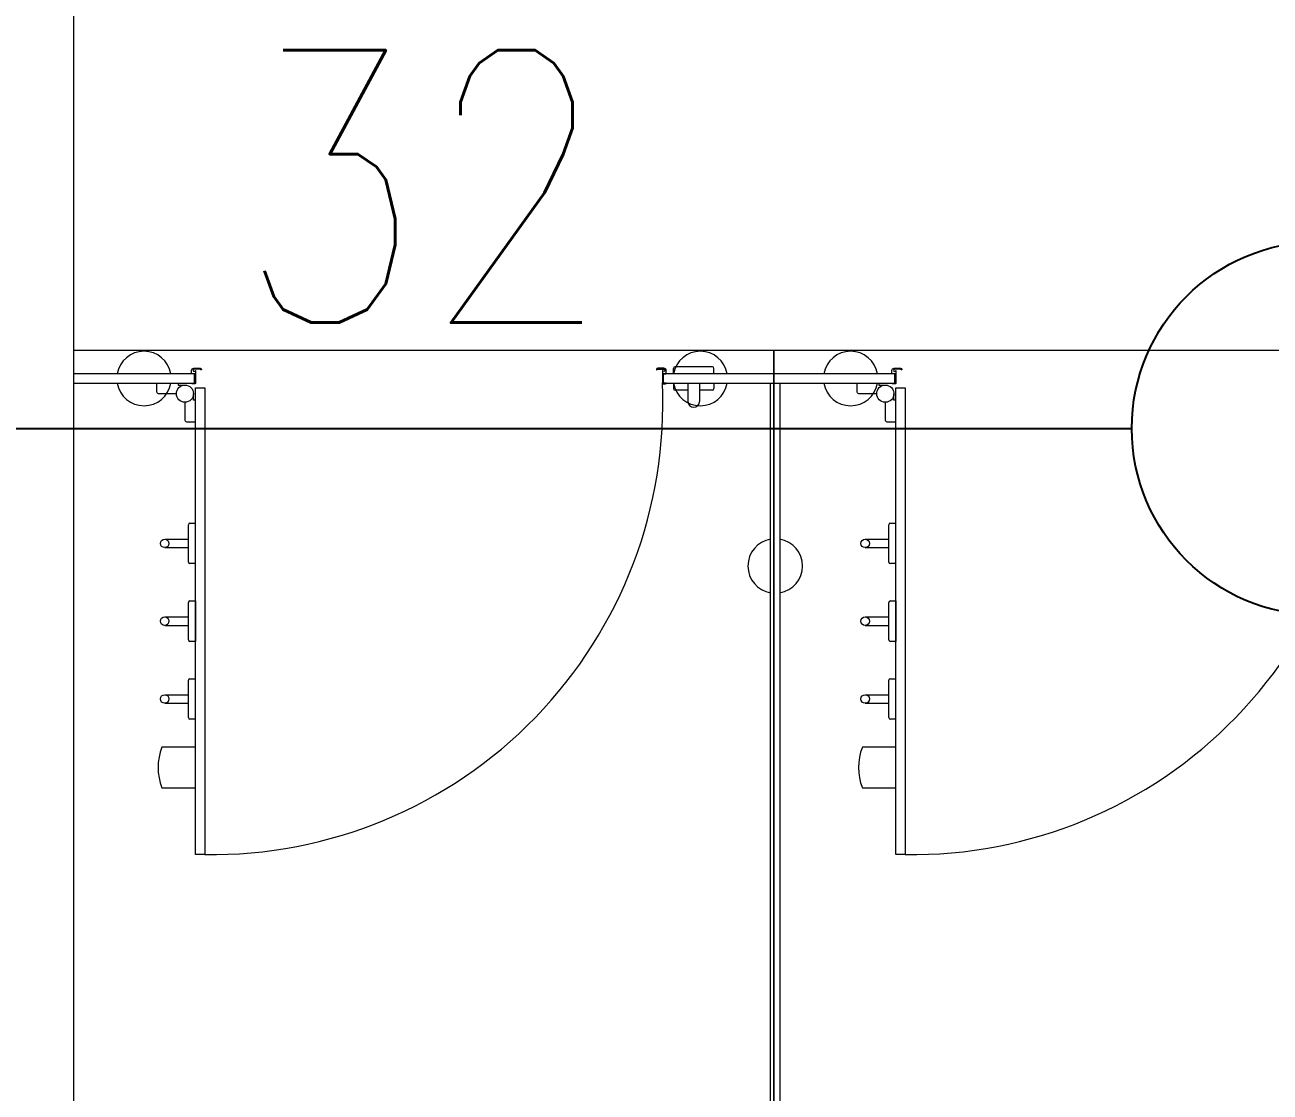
# Model space of a CAD drawing. Header units: millimetres. Extents: x -282761 to 137668, y -273845 to 94451.
# Drawn here: x 783 to 2383, y -74103 to -72731 of the extents above; entities that cross this region are included whole.
import ezdxf

# ---------------------------------------------------------------- set-up
doc = ezdxf.new("R2010")
doc.units = ezdxf.units.MM
doc.layers.add('BLK_2 - 1ST__2ND_STOREY_PLAN-archi clean_11 SEPT 2024$0$1599_DB_A_BLK2_HQ_R21- LINKVIEW_BLK2_1ST STOREY Toilet JOH$0$S-_COLN----_E', color=8, linetype='Continuous', lineweight=9)
doc.layers.add('BLK_2 - 1ST__2ND_STOREY_PLAN-archi clean_11 SEPT 2024$0$_CATCHMENT_DRAIN', color=8, linetype='Continuous', lineweight=0)
doc.layers.add('M-_FIRESPRK_T-', color=7, linetype='Continuous')
doc.layers.add('M-_SPRKPIEX_E-', color=1, linetype='Continuous')
doc.styles.add('Simplex', font='SIMPLEX.shx', dxfattribs={"width": 0.8, "height": 2.5})

# ---------------------------------------------------------------- blocks, each defined once
blk = doc.blocks.new('fire0101')
at = {"color": 0, "linetype": 'Continuous'}
blk.add_circle((0, 0), 100, dxfattribs=at)
blk = doc.blocks.new('BLK_2 - 1ST__2ND_STOREY_PLAN-archi clean_11 SEPT 2024$0$3 hook door')
for p, q in [((25045.5, -17739.3), (25045.5, -17782.3)), ((25097.5, -17782.3), (25097.5, -17739.3)), ((25154.1, -17742.8), (25154.1, -17773.3)), ((25165.1, -17742.8), (25165.1, -17773.3)), ((25254.1, -17742.8), (25254.1, -17773.3)), ((25265.1, -17742.8), (25265.1, -17773.3)), ((25354.1, -17742.8), (25354.1, -17773.3)), ((25365.1, -17742.8), (25365.1, -17773.3)), ((25133.6, -17782.3), (25133.6, -17775.3)), ((25135.6, -17773.3), (25183.6, -17773.3)), ((25185.6, -17775.3), (25185.6, -17782.3)), ((25233.6, -17782.3), (25233.6, -17775.3)), ((25235.6, -17773.3), (25283.6, -17773.3)), ((25285.6, -17775.3), (25285.6, -17782.3)), ((25333.6, -17782.3), (25333.6, -17775.3)), ((25335.6, -17773.3), (25383.6, -17773.3)), ((25385.6, -17775.3), (25385.6, -17782.3)), ((25059.1, -17782.3), (25111.1, -17782.3)), ((25285.6, -17782.3), (25233.6, -17782.3)), ((25556.5, -18415.1), (25556.5, -18398.6)), ((25565.5, -18396.6), (25558.5, -18396.6)), ((25577.5, -18396.6), (25584.5, -18396.6)), ((25586.5, -18446.6), (25586.5, -18398.6)), ((25565.5, -18415.1), (25542, -18415.1)), ((25565.5, -18430.1), (25542, -18430.1)), ((25556.5, -18446.6), (25556.5, -18430.1)), ((25565.5, -18448.6), (25558.5, -18448.6)), ((25577.5, -18448.6), (25584.5, -18448.6))]:
    blk.add_line(p, q)
for points in [[(25552, -17757.8), (25552, -17734.8, -0.414214), (25554, -17732.8), (25565.5, -17732.8), (25565.5, -17760.3), (25563.1, -17760.3), (25563.1, -17768.8)], [(25541, -17768.8), (25518, -17768.8, 0.414214), (25516, -17770.8), (25516, -17782.3), (25543.5, -17782.3), (25543.5, -17779.9), (25552, -17779.9)]]:
    blk.add_lwpolyline(points, format="xyb")
blk.add_lwpolyline([(25559.6, -17794.3), (24959.6, -17794.3), (24959.6, -17782.3), (25559.6, -17782.3)], close=True)
for points in [[(25584.8, -17788.3, -0.291473), (25583.6, -17790.1, -1), (25583.1, -17789, 0.291473), (25583.6, -17788.3), (25583.6, -17780.5, 0.350085), (25581.8, -17779.3, 1), (25581.8, -17781.8), (25581.8, -17782.3), (25565.3, -17782.3, -0.414214), (25564.8, -17781.8), (25564.8, -17778.2, -0.327538), (25565.5, -17777.3), (25565.5, -17781.1), (25577.5, -17781.1), (25577.5, -17778.3, -0.414214), (25578.5, -17777.3), (25581.8, -17777.3, -0.414214), (25584.8, -17780.3)], [(25584.8, -18376.4, 0.291473), (25583.6, -18374.6, 1), (25583.1, -18375.7, -0.291473), (25583.6, -18376.4), (25583.6, -18384.2, -0.350085), (25581.8, -18385.4, -1), (25581.8, -18382.9), (25581.8, -18382.4), (25565.3, -18382.4, 0.414214), (25564.8, -18382.9), (25564.8, -18386.5, 0.327538), (25565.5, -18387.4), (25565.5, -18383.6), (25577.5, -18383.6), (25577.5, -18386.4, 0.414214), (25578.5, -18387.4), (25581.8, -18387.4, 0.414214), (25584.8, -18384.4)]]:
    blk.add_lwpolyline(points, format="xyb", close=True)
for centre, radius in [((25159.6, -17742.8), 5.5), ((25259.6, -17742.8), 5.5), ((25359.6, -17742.8), 5.5), ((25552, -17768.8), 11)]:
    blk.add_circle(centre, radius)
for centre, radius, start, end in [((25071.5, -17804.4), 70.1, 68.2289, 111.7711), ((25135.6, -17775.3), 2, 90, 180), ((25183.6, -17775.3), 2, 0, 90), ((25235.6, -17775.3), 2, 90, 180), ((25283.6, -17775.3), 2, 0, 90), ((25335.6, -17775.3), 2, 90, 180), ((25383.6, -17775.3), 2, 0, 90), ((25558.5, -18398.6), 2, 90, 180), ((25584.5, -18398.6), 2, 0, 90), ((25542, -18422.6), 7.5, 90, 270), ((25558.5, -18446.6), 2, 180, 270), ((25584.5, -18446.6), 2, 270, 0)]:
    blk.add_arc(centre, radius, start, end)
at = {"ltscale": 10}
blk.add_arc((25540.3, -17802.2), 580.8, 179.2194, 272.5231, dxfattribs=at)
blk = doc.blocks.new('BLK_2 - 1ST__2ND_STOREY_PLAN-archi clean_11 SEPT 2024$0$TOIL')
for centre, start, end in [((-301605, -102084.9), 99.8709, 260.1291), ((-301605, -102084.9), 279.8709, 80.1291), ((-301605, -102799.8), 99.8709, 260.1291), ((-301605, -102799.8), 279.8709, 80.1291), ((-301846, -102895.9), 9.8709, 170.1291), ((-301846, -102895.9), 189.8709, 350.1291), ((-301605, -102992.8), 99.8709, 260.1291), ((-301605, -102992.8), 279.8709, 80.1291)]:
    blk.add_arc(centre, 35, start, end)
at = {"layer": 'BLK_2 - 1ST__2ND_STOREY_PLAN-archi clean_11 SEPT 2024$0$1599_DB_A_BLK2_HQ_R21- LINKVIEW_BLK2_1ST STOREY Toilet JOH$0$S-_COLN----_E'}
blk.add_line((-301569, -103794.4), (-301569, -101994.4), dxfattribs=at)
for points in [[(-301611, -102150.9), (-301599, -102150.9), (-301599, -101994.4), (-301611, -101994.4), (-301611, -102150.9)], [(-301611, -102750.9), (-301611, -103050.9), (-301599, -103050.9), (-301599, -102750.9), (-301611, -102750.9)], [(-301611, -102889.9), (-301611, -102901.9), (-303569, -102901.9), (-303569, -102889.9), (-301611, -102889.9)]]:
    blk.add_lwpolyline(points, dxfattribs=at)
for p in [(-327176.5, -84368.6), (-327176.5, -85268.6)]:
    blk.add_blockref('BLK_2 - 1ST__2ND_STOREY_PLAN-archi clean_11 SEPT 2024$0$3 hook door', p, dxfattribs=at)
blk = doc.blocks.new('BLK_2 - 1ST__2ND_STOREY_PLAN-archi clean_11 SEPT 2024')
at = {"layer": 'BLK_2 - 1ST__2ND_STOREY_PLAN-archi clean_11 SEPT 2024$0$1599_DB_A_BLK2_HQ_R21- LINKVIEW_BLK2_1ST STOREY Toilet JOH$0$S-_COLN----_E'}
blk.add_line((-130461.4, -109977.4), (-130461.4, -117902.4), dxfattribs=at)
for points in [[(-130461.4, -115877.4), (-130461.4, -117877.4), (-129561.4, -117877.4), (-129561.4, -115877.4)], [(-129561.4, -115877.4), (-129561.4, -117877.4), (-128661.4, -117877.4), (-128661.4, -115877.4)]]:
    blk.add_lwpolyline(points, close=True, dxfattribs=at)
at = {"rotation": 90}
blk.add_blockref('BLK_2 - 1ST__2ND_STOREY_PLAN-archi clean_11 SEPT 2024$0$TOIL', (-232455.7, 185691.6), dxfattribs=at)

msp = doc.modelspace()

# ---------------------------------------------------------------- linework, layer by layer
at = {"layer": 'M-_SPRKPIEX_E-'}
msp.add_line((-10.8, -73249.8), (2205.5, -73249.8), dxfattribs=at)

# ---------------------------------------------------------------- block references
at = {"layer": 'BLK_2 - 1ST__2ND_STOREY_PLAN-archi clean_11 SEPT 2024$0$_CATCHMENT_DRAIN'}
msp.add_blockref('BLK_2 - 1ST__2ND_STOREY_PLAN-archi clean_11 SEPT 2024', (131307.1, 42727.7), dxfattribs=at)
at = {"layer": 'M-_SPRKPIEX_E-', "xscale": 2.4, "yscale": 2.4, "zscale": 2.4, "rotation": 258.865011862231}
msp.add_blockref('fire0101', (2445.5, -73249.8), dxfattribs=at)

# ---------------------------------------------------------------- texts
at = {"layer": 'M-_FIRESPRK_T-', "style": 'Simplex', "width": 0.8}
msp.add_text('32', height=350, dxfattribs=at).set_placement((1054.9, -73113.8))

doc.saveas('drawing.dxf')
